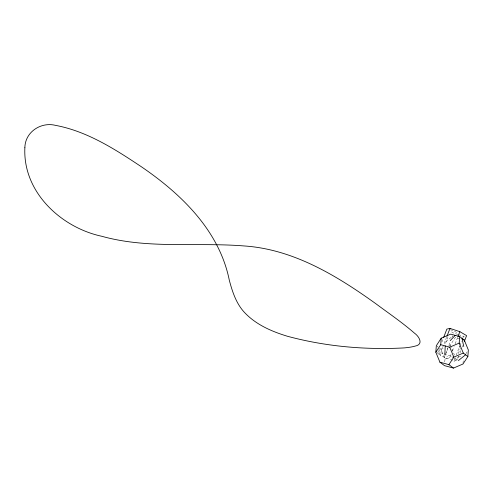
<?xml version="1.0" encoding="UTF-8"?>
<svg xmlns="http://www.w3.org/2000/svg" width="493" height="493" viewBox="0 0 493 493"><rect width="100%" height="100%" fill="white"/><g stroke="black" fill="none" stroke-linecap="round" stroke-linejoin="round"><path stroke-width="0.37" stroke-dasharray="2.46 1.85" d="M459.359 347.54L459.427 346.086M444.766 362.016L444.982 359.12L440.89 349.161L438.604 347.436M463.019 363.292L463.34 358.953M452.728 360.161L444.267 357.37L437.519 353.407L439.171 349.118M441.913 341.969L443.281 338.401M437.519 353.407L440.643 352.698L446.683 336.978M445.561 343.239L447.89 337.163M444.267 357.37L450.3 341.649M451.952 337.36L452.5 335.93M447.915 348.255L445.58 354.331L447.391 356.661M454.195 358.121L450.516 355.958L451.064 354.529M452.438 350.954L454.084 346.665M455.181 343.806L457.646 337.378M455.236 357.77L454.139 360.623L457.264 359.921L458.632 356.347M456.333 354.911L459.624 346.332M459.901 345.618L461.547 341.329M462.915 337.754L463.463 336.325L465.337 335.906M458.293 353.524L460.363 348.126M460.006 352.772L460.826 350.628M462.2 347.054L462.748 345.624M449.012 345.673L450.368 345.094L455.267 337.582L460.801 339.085M465.897 353.746L467.124 351.866M453.973 361.572L458.952 356.279M445.789 341.649L452.981 335.856M440.89 349.161L444.273 347.707M444.982 359.12L452.426 355.928M458.607 356.186L460.684 356.747M457.824 334.464L453.597 333.071L449.918 330.908M458.527 334.698L463.463 336.325M440.643 352.698L443.466 353.629M444.168 353.863L450.516 355.958M450.491 329.657L456.721 332.362M454.811 358.479L457.264 359.921M436.89 346.148L438.03 347.004M450.368 345.094L454.454 355.052M438.93 348.933L440.409 355.675"/><path stroke-width="0.74" d="M444.822 354.677L445.228 345.938M435.83 352.23L436.317 345.716L441.217 338.198L450.694 334.131L459.686 336.583L464.258 340.028L468.35 349.987L467.869 356.507L462.964 364.019L453.486 368.086L444.495 365.64L439.922 362.189L435.83 352.23L440.736 344.718L441.217 338.198M467.869 356.507L463.291 353.056L459.199 343.097L459.686 336.583M443.558 337.687L446.849 329.108L449.973 328.4L459.846 331.66L466.588 335.622L464.394 341.341M446.954 336.263L449.973 328.4M457.923 336.664L459.846 331.66M439.922 362.189L448.913 364.641L453.819 357.123L463.291 353.056M450.208 340.651L455.187 335.357M458.391 360.574L465.577 354.781M440.736 344.718L449.727 347.164L459.199 343.097M462.878 339.652L464.258 340.028M448.913 364.641L453.486 368.086M449.727 347.164L453.819 357.123M461.972 338.303L463.777 346.542M24.872 147.74C22.696 191.851 60.885 227.532 101.841 236.289C148.147 249.205 196.522 242.174 243.776 245.927C293.113 249.094 336.664 275.581 375.82 303.7C388.811 313.357 402.251 322.496 414.465 333.145C419.296 336.534 423.943 344.699 414.896 346.154A63.332 8.973 4.5 0 1 404.248 347.904C365.128 350.005 325.405 346.48 287.53 336.288C272.364 331.69 257.155 325.214 245.804 313.807C236.597 304.797 232.493 292.257 229.282 280.123C219.336 230.699 181.202 193.866 141.066 166.554C114.764 149.015 87.021 131.255 55.481 125.351C40.783 121.685 25.026 132.13 24.872 147.74"/></g></svg>
